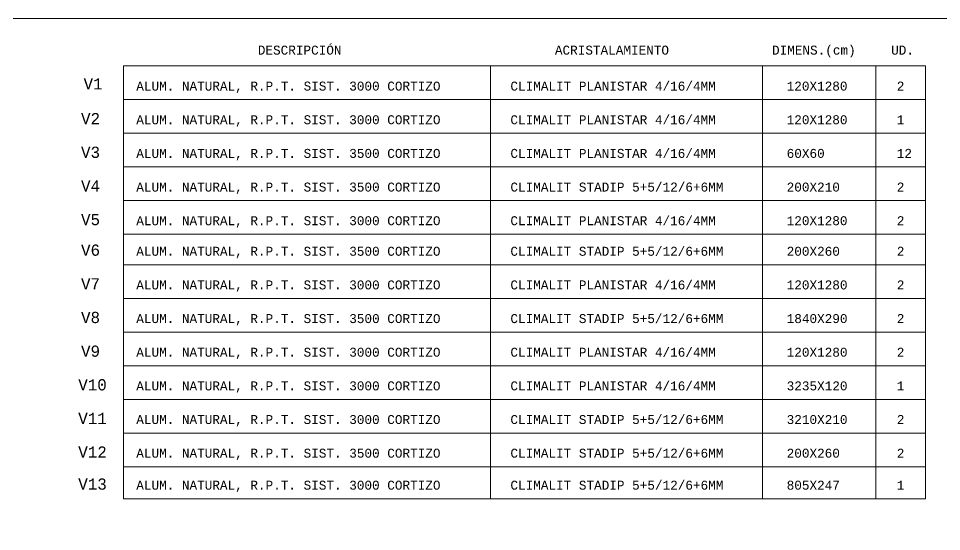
# Model space of a CAD drawing. Header units: millimetres. Extents: x 3472 to 4311, y 0 to 1645.
# Drawn here: x 3826.6 to 3834.83, y 1202.74 to 1207.31 of the extents above; entities that cross this region are included whole.
import ezdxf

# ---------------------------------------------------------------- set-up
doc = ezdxf.new("R2010")
doc.units = ezdxf.units.MM
doc.header["$LTSCALE"] = 0.1
doc.linetypes.add('CONTINUA', pattern=[0])
doc.layers.add('COTAS-EXT', color=7, linetype='CONTINUA', lineweight=9, true_color=0x2e2e2e)
doc.layers.add('Leyenda', color=7, linetype='Continuous', lineweight=9)
doc.styles.add('FUTURA', font='LUCON.TTF')

msp = doc.modelspace()

# ---------------------------------------------------------------- linework, layer by layer
at = {"layer": 'COTAS-EXT'}
for p, q in [((3827.5368, 1206.8902), (3834.6833, 1206.8902)), ((3827.5368, 1203.0326), (3827.5368, 1206.8902)), ((3830.8084, 1203.0326), (3830.8084, 1206.8902)), ((3833.231, 1203.0326), (3833.231, 1206.8902)), ((3834.243, 1203.0326), (3834.243, 1206.8902)), ((3834.6833, 1203.0326), (3834.6833, 1206.8902)), ((3827.5368, 1206.5902), (3834.6833, 1206.5902)), ((3827.5368, 1206.2902), (3834.6833, 1206.2902)), ((3827.5368, 1205.9902), (3834.6833, 1205.9902)), ((3827.5368, 1205.6902), (3834.6833, 1205.6902)), ((3827.5368, 1205.3902), (3834.6833, 1205.3902)), ((3827.5368, 1205.1178), (3834.6833, 1205.1178)), ((3827.5368, 1204.8178), (3834.6833, 1204.8178)), ((3827.5368, 1204.5178), (3834.6833, 1204.5178)), ((3827.5368, 1204.2178), (3834.6833, 1204.2178)), ((3827.5368, 1203.9178), (3834.6833, 1203.9178)), ((3827.5368, 1203.6178), (3834.6833, 1203.6178)), ((3827.5368, 1203.3178), (3834.6833, 1203.3178)), ((3827.5368, 1203.0326), (3834.6833, 1203.0326))]:
    msp.add_line(p, q, dxfattribs=at)
msp.add_lwpolyline([(3803.3658, 1207.3133), (3843.1688, 1207.3133), (3843.1688, 1188.4046), (3803.3658, 1188.4046)], close=True, dxfattribs=at)

# ---------------------------------------------------------------- texts
at = {"layer": 'Leyenda', "style": 'FUTURA'}
for s, height, p in [('DESCRIPCIÓN', 0.08, (3828.7343, 1206.9911)), ('ACRISTALAMIENTO', 0.08, (3831.3819, 1206.9911)), ('DIMENS.(cm)', 0.08, (3833.3167, 1206.9911)), ('UD.', 0.08, (3834.3785, 1206.9911)), ('V1', 0.1, (3827.1812, 1206.6807)), ('ALUM. NATURAL, R.P.T. SIST. 3000 CORTIZO', 0.08, (3827.6509, 1206.6704)), ('CLIMALIT PLANISTAR 4/16/4MM', 0.08, (3830.9853, 1206.6704)), ('120X1280', 0.08, (3833.4472, 1206.6704)), ('2', 0.08, (3834.4286, 1206.6704)), ('V2', 0.1, (3827.1586, 1206.3702)), ('ALUM. NATURAL, R.P.T. SIST. 3000 CORTIZO', 0.08, (3827.6509, 1206.3704)), ('CLIMALIT PLANISTAR 4/16/4MM', 0.08, (3830.9853, 1206.3704)), ('120X1280', 0.08, (3833.4472, 1206.3704)), ('1', 0.08, (3834.4286, 1206.3704)), ('V3', 0.1, (3827.1586, 1206.0702)), ('ALUM. NATURAL, R.P.T. SIST. 3500 CORTIZO', 0.08, (3827.6509, 1206.0704)), ('CLIMALIT PLANISTAR 4/16/4MM', 0.08, (3830.9853, 1206.0704)), ('60X60', 0.08, (3833.4472, 1206.0704)), ('12', 0.08, (3834.4286, 1206.0704)), ('V4', 0.1, (3827.1586, 1205.7702)), ('ALUM. NATURAL, R.P.T. SIST. 3500 CORTIZO', 0.08, (3827.6509, 1205.7704)), ('CLIMALIT STADIP 5+5/12/6+6MM', 0.08, (3830.9853, 1205.7704)), ('200X210', 0.08, (3833.4472, 1205.7704)), ('2', 0.08, (3834.4286, 1205.7704)), ('V5', 0.1, (3827.1586, 1205.4702)), ('ALUM. NATURAL, R.P.T. SIST. 3000 CORTIZO', 0.08, (3827.6509, 1205.4704)), ('CLIMALIT PLANISTAR 4/16/4MM', 0.08, (3830.9853, 1205.4704)), ('120X1280', 0.08, (3833.4472, 1205.4704)), ('2', 0.08, (3834.4286, 1205.4704)), ('V6', 0.1, (3827.1586, 1205.1979)), ('ALUM. NATURAL, R.P.T. SIST. 3500 CORTIZO', 0.08, (3827.6509, 1205.198)), ('CLIMALIT STADIP 5+5/12/6+6MM', 0.08, (3830.9853, 1205.198)), ('200X260', 0.08, (3833.4472, 1205.198)), ('2', 0.08, (3834.4286, 1205.198)), ('V7', 0.1, (3827.1586, 1204.8979)), ('ALUM. NATURAL, R.P.T. SIST. 3000 CORTIZO', 0.08, (3827.6509, 1204.898)), ('CLIMALIT PLANISTAR 4/16/4MM', 0.08, (3830.9853, 1204.898)), ('120X1280', 0.08, (3833.4472, 1204.898)), ('2', 0.08, (3834.4286, 1204.898)), ('V8', 0.1, (3827.1586, 1204.5979)), ('ALUM. NATURAL, R.P.T. SIST. 3500 CORTIZO', 0.08, (3827.6509, 1204.598)), ('CLIMALIT STADIP 5+5/12/6+6MM', 0.08, (3830.9853, 1204.598)), ('1840X290', 0.08, (3833.4472, 1204.598)), ('2', 0.08, (3834.4286, 1204.598)), ('V9', 0.1, (3827.1586, 1204.2979)), ('ALUM. NATURAL, R.P.T. SIST. 3000 CORTIZO', 0.08, (3827.6509, 1204.298)), ('CLIMALIT PLANISTAR 4/16/4MM', 0.08, (3830.9853, 1204.298)), ('120X1280', 0.08, (3833.4472, 1204.298)), ('2', 0.08, (3834.4286, 1204.298)), ('V10', 0.1, (3827.1339, 1203.9979)), ('ALUM. NATURAL, R.P.T. SIST. 3000 CORTIZO', 0.08, (3827.6509, 1203.998)), ('CLIMALIT PLANISTAR 4/16/4MM', 0.08, (3830.9853, 1203.998)), ('3235X120', 0.08, (3833.4472, 1203.998)), ('1', 0.08, (3834.4286, 1203.998)), ('V11', 0.1, (3827.1339, 1203.6979)), ('ALUM. NATURAL, R.P.T. SIST. 3000 CORTIZO', 0.08, (3827.6509, 1203.698)), ('CLIMALIT STADIP 5+5/12/6+6MM', 0.08, (3830.9853, 1203.698)), ('3210X210', 0.08, (3833.4472, 1203.698)), ('2', 0.08, (3834.4286, 1203.698)), ('V12', 0.1, (3827.1339, 1203.3979)), ('ALUM. NATURAL, R.P.T. SIST. 3500 CORTIZO', 0.08, (3827.6509, 1203.398)), ('CLIMALIT STADIP 5+5/12/6+6MM', 0.08, (3830.9853, 1203.398)), ('200X260', 0.08, (3833.4472, 1203.398)), ('2', 0.08, (3834.4286, 1203.398)), ('V13', 0.1, (3827.1339, 1203.1127)), ('ALUM. NATURAL, R.P.T. SIST. 3000 CORTIZO', 0.08, (3827.6509, 1203.1128)), ('CLIMALIT STADIP 5+5/12/6+6MM', 0.08, (3830.9853, 1203.1128)), ('805X247', 0.08, (3833.4472, 1203.1128)), ('1', 0.08, (3834.4286, 1203.1128))]:
    msp.add_text(s, height=height, dxfattribs=at).set_placement(p)

doc.saveas('drawing.dxf')
